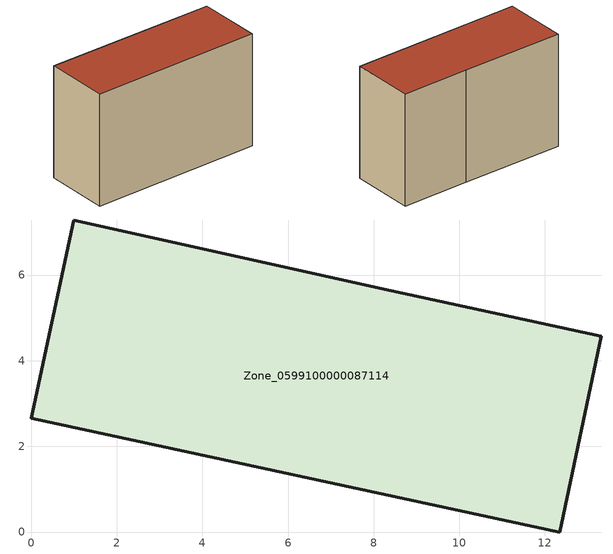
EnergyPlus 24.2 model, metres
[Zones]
Zone_0599100000087114
 floor ground (C_G): 13.32,4.57 12.35,0 0,2.65 0.99,7.29 8.41,5.64 z0
 wall outside (C_F): 8.41,5.64 0.99,7.29 0,2.65 12.35,0 13.32,4.57 8.41,5.64 z0:8.33
 roof outside (C_R): 12.35,0 13.32,4.57 8.41,5.64 0.99,7.29 0,2.65 z8.33
[BUILDING]
Pand.0599100000087114: North Axis=0; Terrain=City; Loads Convergence Tolerance Value=0.04; Temperature Convergence Tolerance Value=0.4; Solar Distribution=FullExterior; Maximum Number of Warmup Days=25; Minimum Number of Warmup Days=1
[Site:Location]
Rotterdam.The.Hague.AP_ZH_NLD Design_Conditions: Latitude=51.96; Longitude=4.45; Time Zone=1; Elevation=-4.5
[SITE:GROUNDTEMPERATURE:BUILDINGSURFACE]
18, 18, 18, 18, 18, 18, 18, 18, 18, 18, 18, 18
[MATERIAL] Thermal Absorptance=0.9; Solar Absorptance=0.7; Visible Absorptance=0.7
Name | Roughness | Thickness | Conductivity | Density | Specific Heat
G.TI.1975-1991 | MediumSmooth | 0.15 | 0.288461 | 540 | 1210
F.TI.1975-1991 | Rough | 0.3 | 0.230769 | 1920 | 840
R.TI.1975-1991 | MediumRough | 0.2 | 0.153846 | 1500 | 1000
[CONSTRUCTION]
C_G: G.TI.1975-1991
C_F: F.TI.1975-1991
C_R: R.TI.1975-1991
[ZONE]
Zone_0599100000087114: Type=1; Multiplier=1; Ceiling Height=Autocalculate; Volume=Autocalculate; Floor Area=autocalculate; Part of Total Floor Area=Yes
[ZONEINFILTRATION:DESIGNFLOWRATE]
Infil_Zone_0599100000087114: Zone or ZoneList or Space or SpaceList=Zone_0599100000087114; Schedule=AlwaysOn; Design Flow Rate Calculation Method=Flow/Area; Flow Rate per Floor Area=0.003; Constant Term Coefficient=1; Temperature Term Coefficient=0; Velocity Term Coefficient=0; Velocity Squared Term Coefficient=0
[HVACTEMPLATE:ZONE:IDEALLOADSAIRSYSTEM]
Zone_0599100000087114: Maximum Heating Supply Air Temperature=50; Minimum Cooling Supply Air Temperature=13; Maximum Heating Supply Air Humidity Ratio=0.0156; Minimum Cooling Supply Air Humidity Ratio=0.0077; Heating Limit=NoLimit; Cooling Limit=NoLimit; Dehumidification Control Type=ConstantSensibleHeatRatio; Cooling Sensible Heat Ratio=0.7; Dehumidification Setpoint=60; Humidification Control Type=None; Humidification Setpoint=30; Outdoor Air Method=None; Outdoor Air Flow Rate per Person=0.00944; Outdoor Air Flow Rate per Zone Floor Area=0; Outdoor Air Flow Rate per Zone=0; Demand Controlled Ventilation Type=None; Outdoor Air Economizer Type=NoEconomizer; Heat Recovery Type=None; Sensible Heat Recovery Effectiveness=0.7; Latent Heat Recovery Effectiveness=0.65
[ZONECONTROL:THERMOSTAT]
ThermostatControl_Zone_0599100000087114: Zone or ZoneList=Zone_0599100000087114; Control Type Schedule=DualSetpointControlType; Control 1=Thermostat_Zone_0599100000087114; Temperature Difference Between Cutout And Setpoint=0
[THERMOSTATSETPOINT:DUALSETPOINT]
Thermostat_Zone_0599100000087114: Heating Setpoint Temperature Schedule=HeatingSetpoint_Zone_0599100000087114; Cooling Setpoint Temperature Schedule=CoolingSetpoint_Zone_0599100000087114
[SCHEDULE:COMPACT]
HeatingSetpoint_Zone_0599100000087114: Through: 12/31, For: AllDays, Until: 24:00, 21
CoolingSetpoint_Zone_0599100000087114: Through: 12/31, For: AllDays, Until: 24:00, 24
DualSetpointControlType: Through: 12/31, For: AllDays, Until: 24:00, 4
AlwaysOn: Through: 12/31, For: AllDays, Until: 24:00, 1
